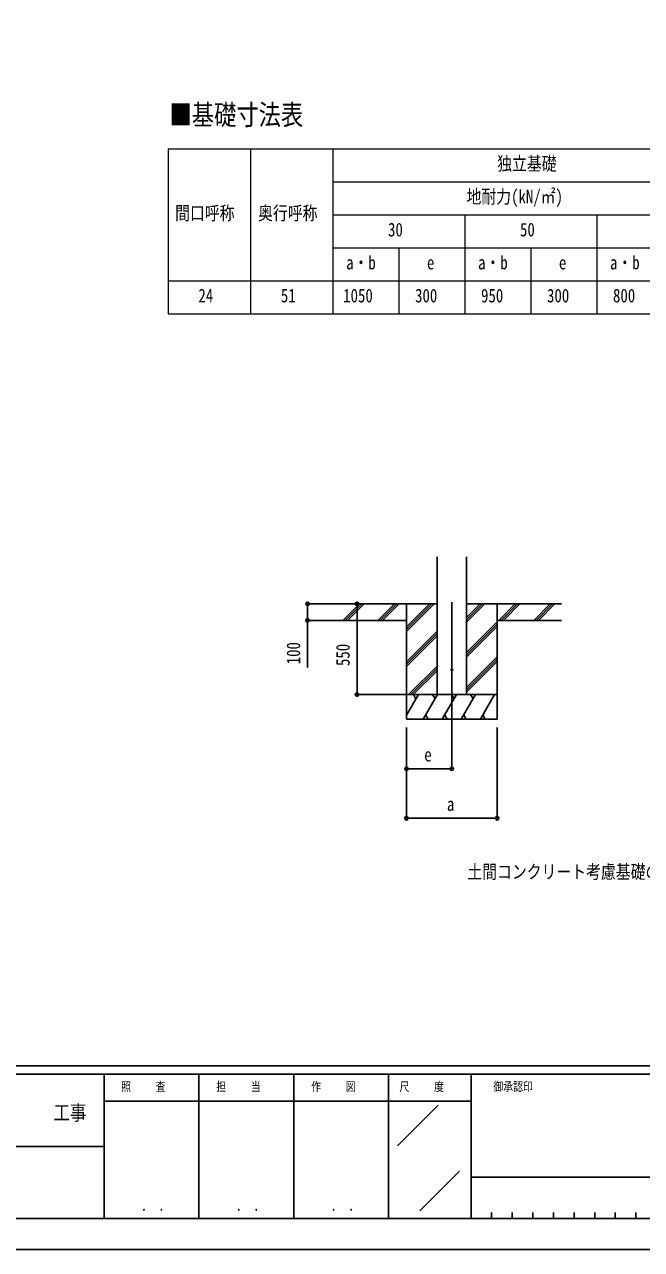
# Model space of a CAD drawing. Units: millimetres, scale not verified. Extents: x -10512 to 10512, y -7425 to 7425.
# Drawn here: x 2755 to 6496, y -7425 to 0 of the extents above; entities that cross this region are included whole.
import ezdxf
from ezdxf.enums import TextEntityAlignment as Align

# ---------------------------------------------------------------- set-up
doc = ezdxf.new("R2010")
doc.units = ezdxf.units.MM
doc.header["$LTSCALE"] = 40
doc.layers.add('0-1_TABLE1', color=7, linetype='Continuous', lineweight=18)
for name, color, linetype in [('0-2_USER1', 3, 'Continuous'), ('0-3_YKK_12', 2, 'Continuous'), ('0-4_YKK_13', 4, 'Continuous'), ('0-5_YKK_A1', 4, 'Continuous'), ('0-6_YKK_D', 6, 'Continuous'), ('0-7_YKK_ZWAK', 7, 'Continuous')]:
    doc.layers.add(name, color=color, linetype=linetype)
doc.styles.add('ＭＳ ゴシック', font='')
doc.styles.get('ＭＳ ゴシック').set_extended_font_data('MS Gothic')

msp = doc.modelspace()

# ---------------------------------------------------------------- linework, layer by layer
at = {"layer": '0-1_TABLE1'}
for p, q in [((3625.55, -752.81), (9425.55, -752.81)), ((3625.55, -752.81), (3625.55, -1752.81)), ((4125.55, -752.81), (4125.55, -1752.81)), ((4625.55, -752.81), (4625.55, -1752.81)), ((4625.55, -952.81), (9425.55, -952.81)), ((4625.55, -1152.81), (9425.55, -1152.81)), ((5425.55, -1152.81), (5425.55, -1752.81)), ((6225.55, -1152.81), (6225.55, -1752.81)), ((4625.55, -1352.81), (9425.55, -1352.81)), ((5025.55, -1352.81), (5025.55, -1752.81)), ((5825.55, -1352.81), (5825.55, -1752.81)), ((3625.55, -1552.81), (9425.55, -1552.81)), ((3625.55, -1752.81), (9425.55, -1752.81))]:
    msp.add_line(p, q, dxfattribs=at)
at = {"layer": '0-3_YKK_12'}
msp.add_line((5346.55, -3502.28), (5346.55, -4261.49), dxfattribs=at)
at = {"layer": '0-4_YKK_13'}
msp.add_circle((5346.55, -3911.49), 5, dxfattribs=at)
at = {"layer": '0-5_YKK_A1'}
for p, q in [((5257.55, -4061.49), (5257.55, -3226.14)), ((5435.55, -4061.49), (5435.55, -3226.14)), ((5257.55, -3511.49), (4620.6, -3511.49)), ((4687.28, -3610.09), (4785.88, -3511.49)), ((4700.02, -3611.49), (4800.02, -3511.49)), ((4714.17, -3611.49), (4814.17, -3511.49)), ((4899.42, -3610.09), (4998.01, -3511.49)), ((4912.16, -3611.49), (5012.16, -3511.49)), ((4926.3, -3611.49), (5026.3, -3511.49)), ((5071.55, -3511.49), (5071.55, -4211.49)), ((5071.55, -3678.37), (5238.43, -3511.49)), ((5071.55, -3664.23), (5224.29, -3511.49)), ((5071.55, -3650.09), (5210.15, -3511.49)), ((5435.55, -3622.74), (5546.8, -3511.49)), ((5435.55, -3608.6), (5532.66, -3511.49)), ((5435.55, -3594.46), (5518.51, -3511.49)), ((5435.55, -3511.49), (6012.17, -3511.49)), ((5621.55, -3511.49), (5621.55, -4211.49)), ((5630.65, -3611.49), (5730.65, -3511.49)), ((5644.79, -3611.49), (5744.79, -3511.49)), ((5658.93, -3611.49), (5758.93, -3511.49)), ((5842.78, -3611.49), (5942.78, -3511.49)), ((5856.92, -3611.49), (5956.92, -3511.49)), ((5871.06, -3611.49), (5971.06, -3511.49)), ((5071.55, -3611.49), (4620.6, -3611.49)), ((5435.55, -3806.59), (5621.55, -3620.59)), ((5435.55, -3820.73), (5621.55, -3634.73)), ((5621.55, -3611.49), (6012.17, -3611.49)), ((5071.55, -3862.22), (5257.55, -3676.22)), ((5071.55, -3876.36), (5257.55, -3690.36)), ((5071.55, -3890.5), (5257.55, -3704.5)), ((5435.55, -3834.87), (5621.55, -3648.87)), ((5435.55, -4018.72), (5621.55, -3832.72)), ((5435.55, -4032.86), (5621.55, -3846.86)), ((5435.55, -4047), (5621.55, -3861)), ((5084.41, -4061.49), (5257.55, -3888.35)), ((5098.55, -4061.49), (5257.55, -3902.49)), ((5112.69, -4061.49), (5257.55, -3916.64)), ((5621.55, -4061.49), (5071.55, -4061.49)), ((5071.55, -4186.94), (5143.98, -4061.49)), ((5128.98, -4087.47), (5113.97, -4061.49)), ((5172.85, -4211.49), (5259.45, -4061.49)), ((5244.45, -4087.47), (5229.45, -4061.49)), ((5288.32, -4211.49), (5374.92, -4061.49)), ((5359.92, -4087.47), (5344.92, -4061.49)), ((5403.79, -4211.49), (5490.39, -4061.49)), ((5475.39, -4087.47), (5460.39, -4061.49)), ((5519.26, -4211.49), (5605.86, -4061.49)), ((5575.86, -4061.49), (5575.86, -4061.49)), ((5071.55, -4211.49), (5621.55, -4211.49)), ((5187.84, -4185.51), (5202.84, -4211.49)), ((5303.31, -4185.51), (5318.31, -4211.49)), ((5418.78, -4185.51), (5433.78, -4211.49)), ((5534.25, -4185.51), (5549.25, -4211.49))]:
    msp.add_line(p, q, dxfattribs=at)
at = {"layer": '0-6_YKK_D'}
for p, q in [((4686.21, -3511.49), (4470.55, -3511.49)), ((4845.49, -3511.49), (4770.55, -3511.49)), ((4771.55, -3511.49), (4771.55, -4061.49)), ((4686.21, -3611.49), (4470.55, -3611.49)), ((5070.55, -4061.49), (4770.55, -4061.49)), ((5071.55, -4261.49), (5071.55, -4812.49)), ((5071.55, -4261.49), (5071.55, -4512.49)), ((5346.55, -4261.49), (5346.55, -4512.49)), ((5621.55, -4261.49), (5621.55, -4812.49)), ((5071.55, -4511.49), (5346.55, -4511.49)), ((5071.55, -4811.49), (5621.55, -4811.49))]:
    msp.add_line(p, q, dxfattribs=at)
msp.add_lwpolyline([(4471.55, -3511.49), (4471.55, -3611.49), (4471.55, -3897.99)], dxfattribs=at)
for centre in [(4471.55, -3511.49), (4771.55, -3511.49), (4471.55, -3611.49), (4771.55, -4061.49), (5071.55, -4511.49), (5346.55, -4511.49), (5071.55, -4811.49), (5621.55, -4811.49)]:
    msp.add_circle(centre, 10.62, dxfattribs=at)
at = {"layer": '0-7_YKK_ZWAK'}
for p, q in [((9737.55, -6312.5), (-9762.45, -6312.5)), ((3237.55, -6362.5), (-12.45, -6362.5)), ((3812.55, -6362.5), (3812.55, -7237.5)), ((4387.55, -6362.5), (4387.55, -7237.5)), ((4962.55, -6362.5), (4962.55, -7237.5)), ((5462.55, -6362.5), (4962.55, -6362.5)), ((8043.8, -6362.5), (5462.55, -6362.5)), ((5462.55, -6362.5), (5462.55, -7237.5)), ((4962.55, -6525), (3237.55, -6525)), ((4962.55, -6525), (5462.55, -6525)), ((5017.76, -6795.73), (5262.59, -6550.9)), ((-12.45, -6800), (3237.55, -6800)), ((5151.68, -7189.97), (5392.23, -6949.42)), ((5462.55, -6987.5), (8043.8, -6987.5)), ((5587.55, -7200), (5587.55, -7237.5)), ((5712.55, -7200), (5712.55, -7237.5)), ((5837.55, -7200), (5837.55, -7237.5)), ((5962.55, -7200), (5962.55, -7237.5)), ((6087.55, -7200), (6087.55, -7237.5)), ((6212.55, -7200), (6212.55, -7237.5)), ((6337.55, -7200), (6337.55, -7237.5)), ((6462.55, -7200), (6462.55, -7237.5)), ((-12.45, -7237.5), (3237.55, -7237.5)), ((3237.55, -7237.5), (4962.55, -7237.5)), ((4962.55, -7237.5), (5462.55, -7237.5)), ((5462.55, -7237.5), (8043.8, -7237.5))]:
    msp.add_line(p, q, dxfattribs=at)
msp.add_lwpolyline([(-10512.5, -7425), (10512.5, -7425), (10512.5, 7425), (-10512.5, 7425)], close=True, dxfattribs=at)
msp.add_lwpolyline([(4962.55, -6362.5), (3237.55, -6362.5), (3237.55, -7237.5)], dxfattribs=at)

# ---------------------------------------------------------------- texts
at = {"layer": '0-1_TABLE1', "style": 'ＭＳ ゴシック', "width": 0.8}
for s, p in [('独立基礎', (5621.55, -909.06)), ('地耐力(kN/㎡)', (5435.55, -1109.06)), ('間口呼称', (3668.55, -1209.06)), ('奥行呼称', (4171.55, -1209.06)), ('30', (4959.55, -1309.06)), ('50', (5759.55, -1309.06)), ('a・b', (4705.55, -1509.06)), ('a・b', (5505.55, -1509.06)), ('a・b', (6305.55, -1509.06)), ('e', (5195.55, -1509.06)), ('e', (5995.55, -1509.06)), ('24', (3809.55, -1709.06)), ('51', (4309.55, -1709.06)), ('1050', (4687.55, -1709.06)), ('300', (5123.55, -1709.06)), ('950', (5523.55, -1709.06)), ('300', (5923.55, -1709.06)), ('800', (6323.55, -1709.06))]:
    msp.add_text(s, height=82.48, dxfattribs=at).set_placement(p, align=Align.BOTTOM_LEFT)
at = {"layer": '0-2_USER1', "style": 'ＭＳ ゴシック', "width": 0.8}
for s, height, p in [('■基礎寸法表', 123.8, (3634.52, -645.78)), ('土間コンクリート考慮基礎の場合', 82.48, (5440.5, -5201.5))]:
    msp.add_text(s, height=height, dxfattribs=at).set_placement(p, align=Align.BOTTOM_LEFT)
at = {"layer": '0-6_YKK_D', "style": 'ＭＳ ゴシック', "width": 0.8}
for s, p in [('100', (4451.55, -3877.99)), ('550', (4751.55, -3888.49))]:
    msp.add_text(s, height=82.48, rotation=90, dxfattribs=at).set_placement(p, align=Align.BOTTOM_LEFT)
for s, p in [('e', (5179.05, -4491.49)), ('a', (5316.55, -4791.49))]:
    msp.add_text(s, height=82.48, dxfattribs=at).set_placement(p, align=Align.BOTTOM_LEFT)
at = {"layer": '0-7_YKK_ZWAK', "style": 'ＭＳ ゴシック', "width": 0.8}
for s, height, p in [('照     査', 54.99, (3341.05, -6481.25)), ('担     当', 54.99, (3918.05, -6481.25)), ('作     図', 54.99, (4493.05, -6481.25)), ('尺     度', 54.99, (5028.55, -6481.25)), ('御承認印', 54.99, (5597.85, -6481.25)), ('工事', 91.64, (2930.83, -6668.66)), ('． ．', 64.79, (3462.5, -7210.88)), ('． ．', 64.79, (4037.5, -7210.88)), ('． ．', 64.79, (4612.5, -7210.88))]:
    msp.add_text(s, height=height, dxfattribs=at).set_placement(p, align=Align.BOTTOM_LEFT)

doc.saveas('drawing.dxf')
